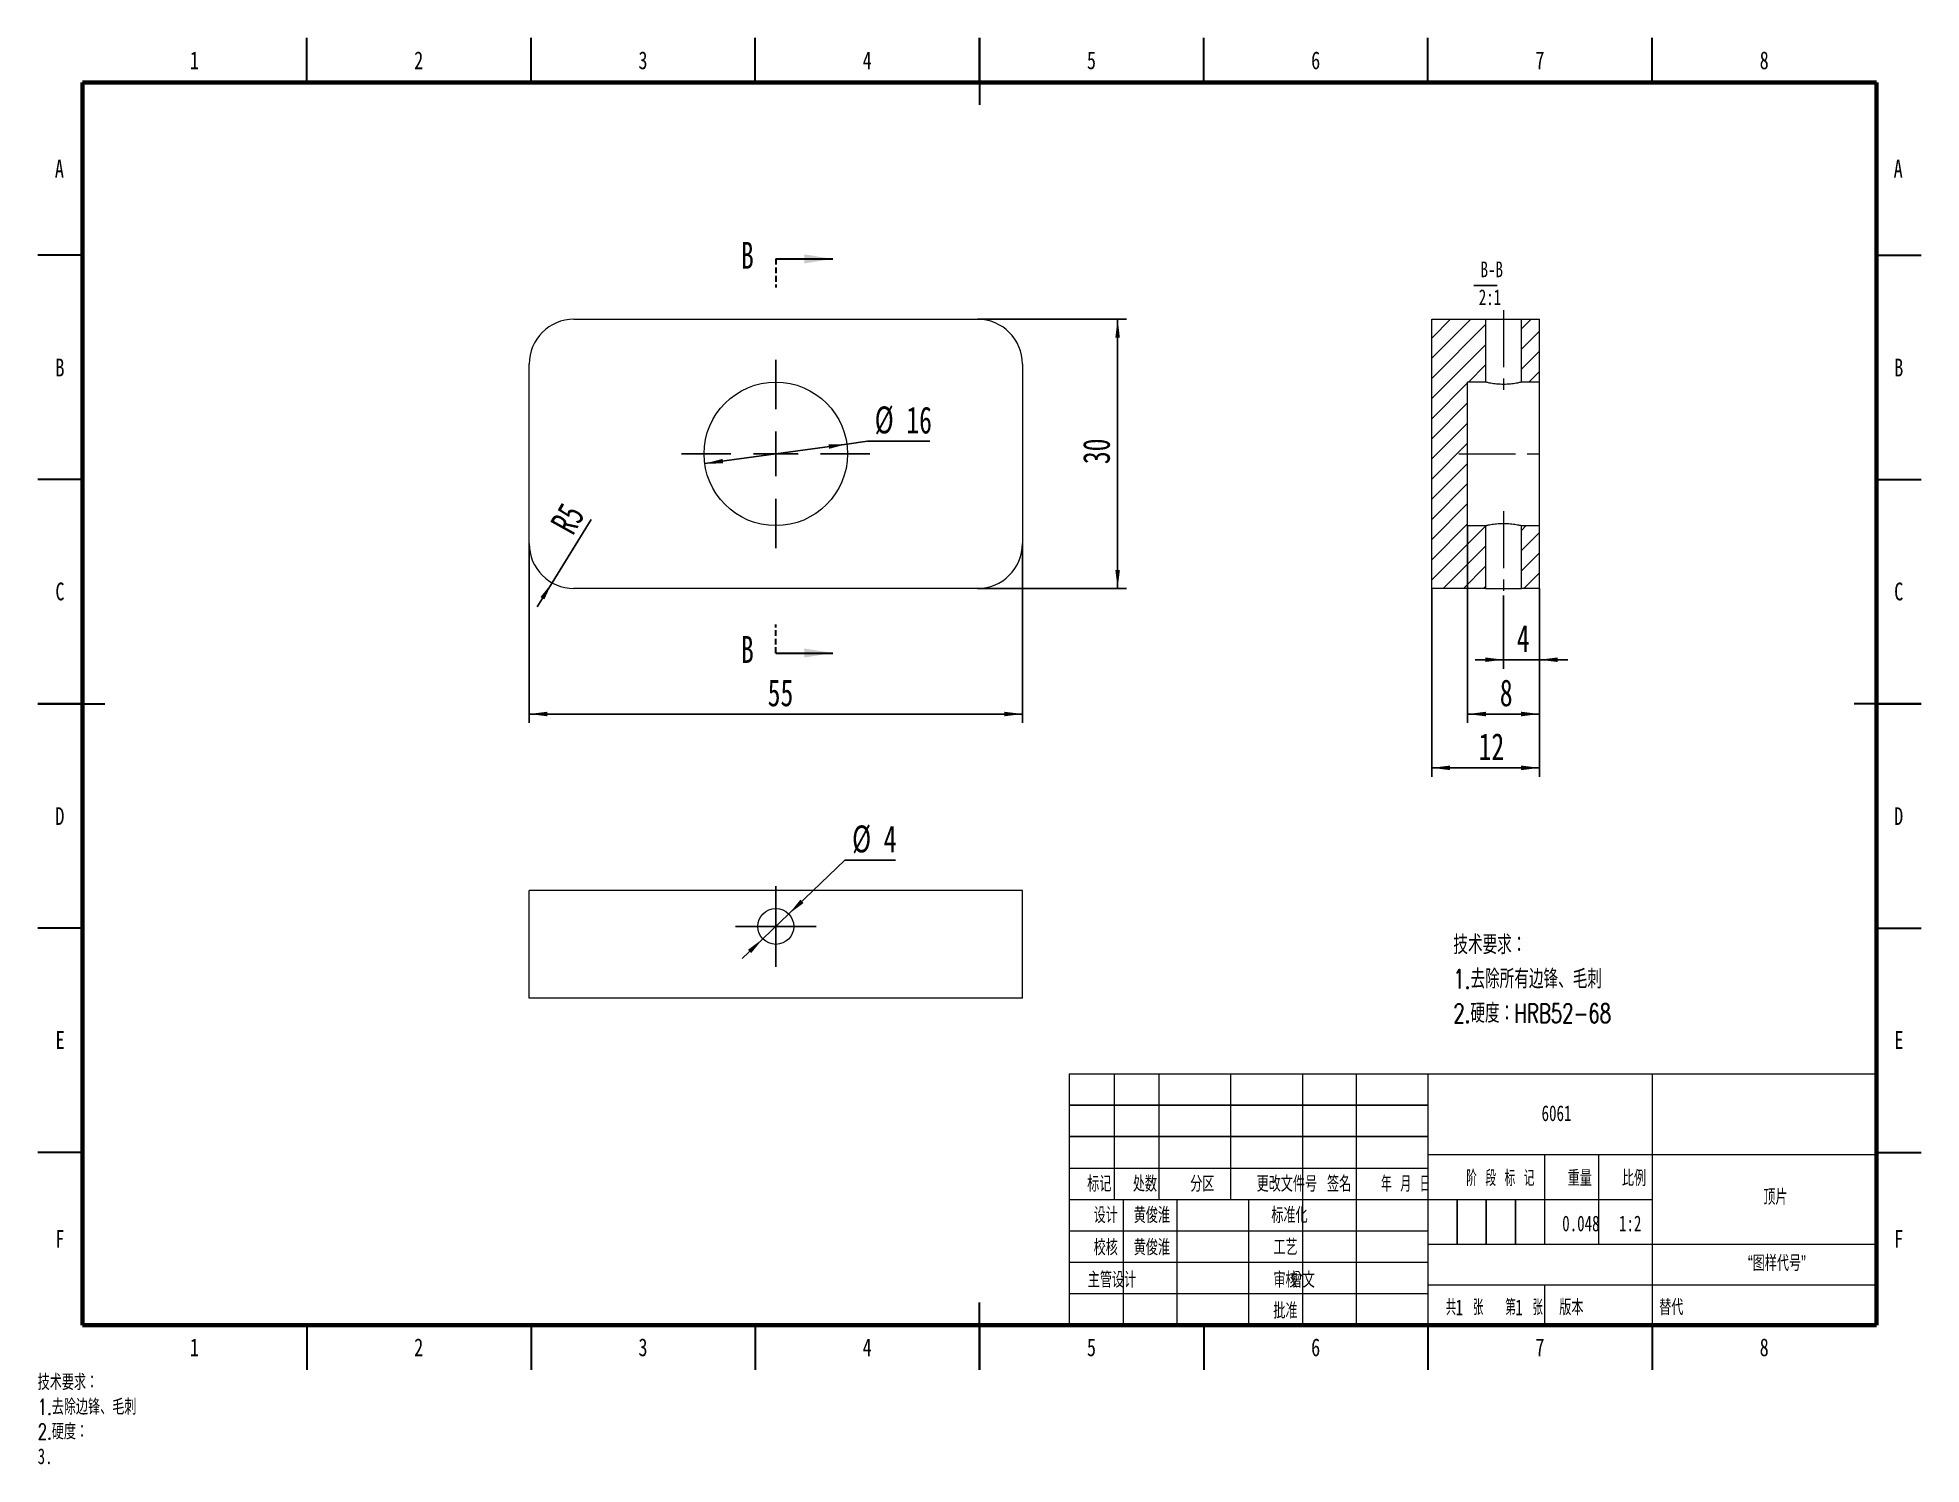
# Paper-space layout '顶片' of a CAD drawing. Header units: millimetres. Extents: x 0 to 420, y -21 to 297.
import ezdxf

# ---------------------------------------------------------------- set-up
doc = ezdxf.new("R2010")
doc.units = ezdxf.units.MM
doc.linetypes.add('CENTERX2', pattern=[20.32, 12.7, -2.54, 2.54, -2.54])
doc.linetypes.add('HIDDEN', pattern=[1.905, 1.27, -0.635])
for name, color, linetype in [('10', 7, 'Continuous'), ('5', 7, 'Continuous'), ('SLD-0', 7, 'Continuous')]:
    doc.layers.add(name, color=color, linetype=linetype)
doc.styles.add('SLDTEXTSTYLE0', font='TXT', dxfattribs={"width": 0.7, "bigfont": 'bigfont'})
doc.styles.add('SLDTEXTSTYLE1', font='TXT', dxfattribs={"width": 0.62, "bigfont": 'bigfont'})
doc.styles.add('SLDTEXTSTYLE2', font='TXT', dxfattribs={"width": 0.614286, "bigfont": 'bigfont'})
doc.styles.add('SLDTEXTSTYLE3', font='TXT', dxfattribs={"width": 0.6, "bigfont": 'bigfont'})
doc.styles.add('SLDTEXTSTYLE4', font='TXT', dxfattribs={"width": 0.7})
doc.styles.add('SLDTEXTSTYLE5', font='TXT', dxfattribs={"width": 0.75})
doc.dimstyles.new('SLDDIMSTYLE10', dxfattribs={"dimtxt": 6, "dimasz": 4.08, "dimexe": 0, "dimexo": 0.0625, "dimgap": 1.5, "dimtad": 2, "dimlfac": 0.5, "dimrnd": 1e-09, "dimzin": 12, "dimdsep": 46, "dimtxsty": 'SLDTEXTSTYLE4', "dimsah": 1, "dimcen": 0, "dimadec": 0, "dimazin": 3, "dimtfac": 1, "dimtmove": 0, "dimatfit": 3, "dimfxl": 1, "dimfrac": 2, "dimtolj": 1, "dimtzin": 12, "dimarcsym": 0})
doc.dimstyles.new('SLDDIMSTYLE6', dxfattribs={"dimtxt": 6, "dimasz": 4.08, "dimexe": 0, "dimexo": 0.0625, "dimgap": 1.5, "dimtad": 2, "dimlfac": 0.5, "dimrnd": 1e-09, "dimzin": 12, "dimdsep": 46, "dimtxsty": 'SLDTEXTSTYLE4', "dimsah": 1, "dimcen": 0.09, "dimadec": 0, "dimazin": 3, "dimtfac": 1, "dimtofl": 0, "dimtmove": 0, "dimatfit": 3, "dimfxl": 1, "dimfrac": 2, "dimtolj": 1, "dimtzin": 12, "dimarcsym": 0})
doc.dimstyles.new('SLDDIMSTYLE7', dxfattribs={"dimtxt": 6, "dimasz": 4.08, "dimexe": 0, "dimexo": 0.0625, "dimgap": 1.5, "dimtad": 2, "dimlfac": 0.5, "dimrnd": 1e-09, "dimzin": 12, "dimdsep": 46, "dimtxsty": 'SLDTEXTSTYLE4', "dimsah": 1, "dimcen": 0, "dimadec": 0, "dimazin": 3, "dimtfac": 1, "dimtofl": 0, "dimtmove": 1, "dimatfit": 3, "dimfxl": 1, "dimfrac": 2, "dimtolj": 1, "dimtzin": 12, "dimarcsym": 0})
doc.dimstyles.new('SLDDIMSTYLE8', dxfattribs={"dimtxt": 6, "dimasz": 4.08, "dimexe": 0, "dimexo": 0.0625, "dimgap": 1.5, "dimtad": 2, "dimlfac": 0.5, "dimrnd": 1e-09, "dimzin": 12, "dimdsep": 46, "dimtxsty": 'SLDTEXTSTYLE4', "dimsah": 1, "dimcen": 0, "dimadec": 0, "dimazin": 3, "dimtfac": 1, "dimtmove": 0, "dimatfit": 3, "dimfxl": 1, "dimfrac": 2, "dimtolj": 1, "dimtzin": 12, "dimarcsym": 0})
doc.dimstyles.new('SLDDIMSTYLE9', dxfattribs={"dimtxt": 6, "dimasz": 4.08, "dimexe": 0, "dimexo": 0.0625, "dimgap": 1.5, "dimtad": 2, "dimlfac": 0.5, "dimrnd": 1e-09, "dimzin": 12, "dimdsep": 46, "dimtxsty": 'SLDTEXTSTYLE4', "dimsah": 1, "dimcen": 0.09, "dimadec": 0, "dimazin": 3, "dimtfac": 1, "dimtmove": 0, "dimatfit": 0, "dimfxl": 1, "dimfrac": 2, "dimtolj": 1, "dimtzin": 12, "dimarcsym": 0})

# ---------------------------------------------------------------- blocks, each defined once
blk = doc.blocks.new('SW_NOTE_2')
at = {"layer": '10', "color": 0, "char_height": 3.5, "attachment_point": 1}
for s, insert, style in [('技术要求：', (0, 4.51), 'SLDTEXTSTYLE0'), ('1.去除边锋、毛刺', (0, -0.99), 'SLDTEXTSTYLE0'), ('2.硬度：', (0, -6.49), 'SLDTEXTSTYLE0'), ('3.', (0, -11.99), 'SLDTEXTSTYLE4')]:
    blk.add_mtext(s, dxfattribs=dict(at, insert=insert, style=style))
blk = doc.blocks.new('SW_NOTE_3')
at = {"layer": '10', "color": 0, "attachment_point": 1, "style": 'SLDTEXTSTYLE0'}
for s, insert, char_height in [('技术要求：', (0, 5.46), 4.233), ('1.去除所有边锋、毛刺', (0, -2.19), 4.2333), ('2.硬度：HRB52-68', (0, -9.83), 4.2333)]:
    blk.add_mtext(s, dxfattribs=dict(at, insert=insert, char_height=char_height))
blk = doc.blocks.new('_D_11')
at = {"layer": '10'}
for p, q in [((109.58, 184.22), (109.58, 144.22)), ((219.58, 184.22), (219.58, 144.22)), ((219.58, 146.22), (109.58, 146.22))]:
    blk.add_line(p, q, dxfattribs=at)
for points in [[(109.58, 146.22), (113.66, 145.71), (113.66, 146.73)], [(219.58, 146.22), (215.5, 146.73), (215.5, 145.71)]]:
    blk.add_solid(points, dxfattribs=at)
at = {"layer": '10', "insert": (162.77, 153.95), "char_height": 6, "attachment_point": 1, "style": 'SLDTEXTSTYLE4'}
blk.add_mtext('55', dxfattribs=at)
blk = doc.blocks.new('_D_12')
at = {"layer": '10'}
for p, q in [((209.58, 234.22), (242.8, 234.22)), ((240.8, 234.22), (240.8, 174.22)), ((209.58, 174.22), (242.8, 174.22))]:
    blk.add_line(p, q, dxfattribs=at)
for points in [[(240.8, 234.22), (240.29, 230.14), (241.3, 230.14)], [(240.8, 174.22), (241.3, 178.3), (240.29, 178.3)]]:
    blk.add_solid(points, dxfattribs=at)
at = {"layer": '10', "insert": (233.06, 201.93), "char_height": 6, "attachment_point": 1, "rotation": 90, "style": 'SLDTEXTSTYLE4'}
blk.add_mtext('30', dxfattribs=at)
blk = doc.blocks.new('_D_13')
at = {"layer": '10'}
for q in [(123.43, 189.55), (111.34, 170.1)]:
    blk.add_line((114.69, 175.49), q, dxfattribs=at)
blk.add_solid([(114.69, 175.49), (112.11, 172.29), (112.97, 171.76)], dxfattribs=at)
at = {"layer": '10', "insert": (114.11, 188.74), "char_height": 6, "attachment_point": 1, "rotation": 60.7657, "style": 'SLDTEXTSTYLE4'}
blk.add_mtext('R5', dxfattribs=at)
blk = doc.blocks.new('_D_14')
at = {"layer": '10'}
for p, q in [((148.73, 202.04), (180.43, 206.4)), ((180.43, 206.4), (185.04, 207.03)), ((185.04, 207.03), (198.94, 207.03))]:
    blk.add_line(p, q, dxfattribs=at)
for points in [[(180.43, 206.4), (176.32, 206.34), (176.46, 205.34)], [(148.73, 202.04), (152.84, 202.09), (152.7, 203.1)]]:
    blk.add_solid(points, dxfattribs=at)
at = {"layer": '10', "char_height": 6, "attachment_point": 1, "style": 'SLDTEXTSTYLE4'}
for s, insert in [('%%c', (186.63, 214.79)), ('16', (193.68, 214.76))]:
    blk.add_mtext(s, dxfattribs=dict(at, insert=insert))
blk = doc.blocks.new('SW_CENTERMARKSYMBOL_3')
at = {"layer": '10', "color": 0}
for p, q in [((0, 10), (0, 21)), ((0, 0), (0, 5)), ((-10, 0), (-21, 0)), ((0, 0), (-5, 0)), ((0, 0), (0, -5)), ((0, 0), (5, 0)), ((10, 0), (21, 0)), ((0, -10), (0, -21))]:
    blk.add_line(p, q, dxfattribs=at)
blk = doc.blocks.new('_D_15')
at = {"layer": '10'}
for p, q in [((326.84, 172.67), (326.84, 156.33)), ((334.84, 174.22), (334.84, 156.33)), ((326.84, 158.33), (320.49, 158.33)), ((326.84, 158.33), (334.84, 158.33)), ((334.84, 158.33), (341.19, 158.33))]:
    blk.add_line(p, q, dxfattribs=at)
for points in [[(326.84, 158.33), (322.76, 158.83), (322.76, 157.82)], [(334.84, 158.33), (338.92, 157.82), (338.92, 158.83)]]:
    blk.add_solid(points, dxfattribs=at)
at = {"layer": '10', "insert": (329.79, 166.06), "char_height": 6, "attachment_point": 1, "style": 'SLDTEXTSTYLE4'}
blk.add_mtext('4', dxfattribs=at)
blk = doc.blocks.new('_D_16')
at = {"layer": '10'}
for p, q in [((310.84, 174.22), (310.84, 132.22)), ((334.84, 174.22), (334.84, 132.22)), ((310.84, 134.22), (334.84, 134.22))]:
    blk.add_line(p, q, dxfattribs=at)
for points in [[(310.84, 134.22), (314.92, 133.71), (314.92, 134.73)], [(334.84, 134.22), (330.76, 134.73), (330.76, 133.71)]]:
    blk.add_solid(points, dxfattribs=at)
at = {"layer": '10', "insert": (321.28, 141.95), "char_height": 6, "attachment_point": 1, "style": 'SLDTEXTSTYLE4'}
blk.add_mtext('12', dxfattribs=at)
blk = doc.blocks.new('_D_17')
at = {"layer": '10'}
for p, q in [((318.84, 188.22), (318.84, 144.22)), ((334.84, 174.22), (334.84, 144.22)), ((318.84, 146.22), (334.84, 146.22))]:
    blk.add_line(p, q, dxfattribs=at)
for points in [[(318.84, 146.22), (322.92, 145.71), (322.92, 146.73)], [(334.84, 146.22), (330.76, 146.73), (330.76, 145.71)]]:
    blk.add_solid(points, dxfattribs=at)
at = {"layer": '10', "insert": (326.01, 153.95), "char_height": 6, "attachment_point": 1, "style": 'SLDTEXTSTYLE4'}
blk.add_mtext('8', dxfattribs=at)
blk = doc.blocks.new('SW_NOTE_4')
at = {"layer": '10', "color": 0}
blk.add_line((0, -0.86), (5.22, -0.86), dxfattribs=at)
at = {"layer": '10', "color": 0, "char_height": 3.5, "attachment_point": 2, "style": 'SLDTEXTSTYLE4'}
for s, insert in [('B-B', (3.99, 4.51)), ('2:1', (3.59, -1.7))]:
    blk.add_mtext(s, dxfattribs=dict(at, insert=insert))
blk = doc.blocks.new('_D_18')
at = {"layer": '10'}
for p, q in [((167.47, 101.64), (180, 113.62)), ((180, 113.62), (191.28, 113.62)), ((161.69, 96.11), (167.47, 101.64)), ((161.69, 96.11), (157.1, 91.72))]:
    blk.add_line(p, q, dxfattribs=at)
for points in [[(167.47, 101.64), (170.77, 104.09), (170.07, 104.83)], [(161.69, 96.11), (158.39, 93.66), (159.09, 92.92)]]:
    blk.add_solid(points, dxfattribs=at)
at = {"layer": '10', "char_height": 6, "attachment_point": 1, "style": 'SLDTEXTSTYLE4'}
for s, insert in [('%%c', (181.59, 121.38)), ('4', (188.64, 121.35))]:
    blk.add_mtext(s, dxfattribs=dict(at, insert=insert))
blk = doc.blocks.new('SW_CENTERMARKSYMBOL_4')
at = {"layer": '10', "color": 0}
for p, q in [((0, 5), (0, 9)), ((0, 0), (0, 5)), ((-5, 0), (-9, 0)), ((0, 0), (-5, 0)), ((0, 0), (0, -5)), ((0, 0), (5, 0)), ((5, 0), (9, 0)), ((0, -5), (0, -9))]:
    blk.add_line(p, q, dxfattribs=at)

psp = doc.layouts.new('顶片')

# ---------------------------------------------------------------- hatches: boundary and pattern name
at = {"linetype": 'Continuous', "lineweight": 0}
h = psp.add_hatch(dxfattribs=at)
h.set_pattern_fill('ANSI31', style=0)
h.paths.add_polyline_path([(322.841, 174.217), (322.841, 188.217), (318.841, 188.217), (318.841, 220.217), (322.841, 220.217), (322.841, 234.217), (310.841, 234.217), (310.841, 174.217)], flags=0)
h = psp.add_hatch(dxfattribs=at)
h.set_pattern_fill('ANSI31', style=0)
h.paths.add_polyline_path([(334.841, 234.217), (330.841, 234.217), (330.841, 220.217), (334.841, 220.217)], flags=0)
h = psp.add_hatch(dxfattribs=at)
h.set_pattern_fill('ANSI31', style=0)
h.paths.add_polyline_path([(330.841, 174.217), (334.841, 174.217), (334.841, 188.217), (330.841, 188.217)], flags=0)

# ---------------------------------------------------------------- linework, layer by layer
at = {"color": 7, "linetype": 'Continuous', "lineweight": 30}
for p, q in [((60, 287), (60, 297)), ((110, 287), (110, 297)), ((160, 287), (160, 297)), ((210, 297), (210, 282)), ((210, 287), (210, 297)), ((260, 287), (260, 297)), ((310, 287), (310, 297)), ((360, 287), (360, 297)), ((10, 248.5), (0, 248.5)), ((410, 248.5), (420, 248.5)), ((164.579, 247.682), (177.279, 247.682)), ((10, 198.5), (0, 198.5)), ((410, 198.5), (420, 198.5)), ((164.579, 159.821), (177.279, 159.821)), ((0, 148.5), (15, 148.5)), ((10, 148.5), (0, 148.5)), ((420, 148.5), (405, 148.5)), ((410, 148.5), (420, 148.5)), ((10, 98.5), (0, 98.5)), ((410, 98.5), (420, 98.5)), ((10, 48.5), (0, 48.5)), ((410, 48.5), (420, 48.5)), ((210, 0), (210, 15)), ((60, 10), (60, 0)), ((110, 10), (110, 0)), ((160, 10), (160, 0)), ((210, 10), (210, 0)), ((260, 10), (260, 0)), ((310, 10), (310, 0)), ((360, 10), (360, 0))]:
    psp.add_line(p, q, dxfattribs=at)
at = {"color": 7, "linetype": 'Continuous', "lineweight": 60}
for p, q in [((10, 10), (10, 287)), ((10, 287), (410, 287)), ((410, 287), (410, 10)), ((410, 10), (10, 10))]:
    psp.add_line(p, q, dxfattribs=at)
at = {"color": 7, "linetype": 'HIDDEN', "lineweight": 30}
for p, q in [((164.579, 247.682), (164.579, 241.332)), ((164.579, 159.821), (164.579, 166.171))]:
    psp.add_line(p, q, dxfattribs=at)
at = {"color": 7, "linetype": 'Continuous', "lineweight": 15}
for p, q in [((119.579, 234.217), (209.579, 234.217)), ((310.841, 174.217), (310.841, 234.217)), ((310.841, 234.217), (322.841, 234.217)), ((322.841, 234.217), (322.841, 220.217)), ((322.841, 234.217), (330.841, 234.217)), ((330.841, 220.217), (330.841, 234.217)), ((330.841, 234.217), (334.841, 234.217)), ((334.841, 220.217), (334.841, 234.217)), ((109.579, 184.217), (109.579, 224.217)), ((219.579, 224.217), (219.579, 184.217)), ((322.841, 220.217), (318.841, 220.217)), ((318.841, 188.217), (318.841, 220.217)), ((334.841, 220.217), (330.841, 220.217)), ((334.841, 188.217), (334.841, 220.217)), ((318.841, 188.217), (322.841, 188.217)), ((322.841, 188.217), (322.841, 174.217)), ((330.841, 188.217), (334.841, 188.217)), ((330.841, 174.217), (330.841, 188.217)), ((334.841, 174.217), (334.841, 188.217)), ((209.579, 174.217), (119.579, 174.217)), ((322.841, 174.217), (310.841, 174.217)), ((322.841, 174.217), (330.841, 174.217)), ((334.841, 174.217), (330.841, 174.217)), ((109.579, 82.875), (109.579, 106.875)), ((119.579, 106.875), (109.579, 106.875)), ((209.579, 106.875), (119.579, 106.875)), ((219.579, 106.875), (209.579, 106.875)), ((219.579, 82.875), (219.579, 106.875)), ((119.579, 82.875), (109.579, 82.875)), ((209.579, 82.875), (119.579, 82.875)), ((219.579, 82.875), (209.579, 82.875))]:
    psp.add_line(p, q, dxfattribs=at)
for centre, radius in [((164.579, 204.217), 16), ((164.579, 98.875), 4)]:
    psp.add_circle(centre, radius, dxfattribs=at)
for centre, start, end in [((119.579, 224.217), 90, 180), ((209.579, 224.217), 0, 90), ((119.579, 184.217), 180, 270), ((209.579, 184.217), 270, 0)]:
    psp.add_arc(centre, 10, start, end, dxfattribs=at)
for points in [[(330.841, 220.217), (330.841, 220.217), (330.814, 220.21), (330.712, 220.185), (330.636, 220.167), (330.333, 220.097), (330.038, 220.031), (329.482, 219.932), (329.281, 219.899), (328.849, 219.837), (328.615, 219.808), (328.132, 219.761), (327.883, 219.742), (327.367, 219.716), (327.102, 219.709), (326.317, 219.709), (325.789, 219.737), (325.066, 219.809), (324.832, 219.837), (324.398, 219.899), (324.198, 219.932), (323.829, 219.998), (323.661, 220.031), (323.372, 220.092), (323.248, 220.12), (322.945, 220.19), (322.841, 220.217), (322.841, 220.217)], [(322.841, 188.217), (322.841, 188.217), (322.867, 188.224), (322.97, 188.249), (323.046, 188.267), (323.349, 188.338), (323.643, 188.403), (324.199, 188.503), (324.4, 188.536), (324.833, 188.597), (325.067, 188.626), (325.55, 188.673), (325.799, 188.692), (326.314, 188.718), (326.58, 188.725), (327.365, 188.725), (327.893, 188.697), (328.616, 188.626), (328.849, 188.597), (329.283, 188.535), (329.484, 188.502), (329.853, 188.436), (330.021, 188.403), (330.31, 188.342), (330.433, 188.314), (330.737, 188.244), (330.841, 188.217), (330.841, 188.217)]]:
    psp.add_open_spline(points, degree=3, knots=[0, 0, 0, 0, 0.0625, 0.0625, 0.125, 0.125, 0.25, 0.25, 0.3125, 0.3125, 0.375, 0.375, 0.4375, 0.4375, 0.5, 0.5, 0.625, 0.625, 0.6875, 0.6875, 0.75, 0.75, 0.8125, 0.8125, 0.875, 0.875, 1, 1, 1, 1], dxfattribs=at)
at = {"color": 7, "linetype": 'Continuous', "lineweight": 30}
for points in [[(177.279, 247.682), (170.929, 248.698), (170.929, 246.666)], [(177.279, 159.821), (170.929, 160.837), (170.929, 158.805)]]:
    psp.add_solid(points, dxfattribs=at)
at = {"layer": '10', "linetype": 'CENTERX2', "lineweight": 0}
for p, q in [((326.841, 236.242), (326.841, 217.933)), ((316.841, 204.217), (336.841, 204.217)), ((326.841, 191.446), (326.841, 172.667))]:
    psp.add_line(p, q, dxfattribs=at)
at = {"layer": '10', "color": 7, "lineweight": 15}
for p, q in [((240, 66), (240, 38)), ((250, 66), (250, 38)), ((266, 66), (266, 38)), ((282, 66), (282, 10)), ((294, 66), (294, 10)), ((310, 66), (310, 10)), ((360, 66), (360, 38)), ((310, 48), (410, 48)), ((335.986, 48), (335.986, 28)), ((348, 48), (348, 28)), ((230, 45), (310, 45)), ((230, 38), (360, 38)), ((242, 38), (242, 10)), ((254, 38), (254, 10)), ((270, 38), (270, 10)), ((360, 38), (360, 10)), ((230, 31), (310, 31)), ((310, 28), (410, 28)), ((230, 24), (310, 24)), ((230, 17), (310, 17)), ((310, 19), (410, 19))]:
    psp.add_line(p, q, dxfattribs=at)
at = {"layer": '10', "color": 7}
for p, q in [((230, 59), (310, 59)), ((230, 52), (310, 52))]:
    psp.add_line(p, q, dxfattribs=at)
at = {"layer": '5', "color": 7, "lineweight": 15}
for q in [(410, 66), (230, 10)]:
    psp.add_line((230, 66), q, dxfattribs=at)
at = {"layer": 'SLD-0'}
for p, q in [((316.5, 38), (316.5, 28)), ((323, 38), (323, 28)), ((329.5, 38), (329.5, 28))]:
    psp.add_line(p, q, dxfattribs=at)
at = {"layer": 'SLD-0', "lineweight": 15}
psp.add_line((335.986, 19), (335.986, 10), dxfattribs=at)

# ---------------------------------------------------------------- block references
at = {"layer": '10'}
for name, p in [('SW_NOTE_4', (320.23, 242.592)), ('SW_CENTERMARKSYMBOL_3', (164.579, 204.217)), ('SW_CENTERMARKSYMBOL_4', (164.579, 98.875)), ('SW_NOTE_3', (315.649, 91.458)), ('SW_NOTE_2', (0, -5.5))]:
    psp.add_blockref(name, p, dxfattribs=at)

# ---------------------------------------------------------------- texts
at = {"color": 7, "linetype": 'Continuous', "lineweight": 0, "char_height": 3.969, "attachment_point": 2, "style": 'SLDTEXTSTYLE5'}
for s, insert in [('1', (34.96, 293.944)), ('2', (84.96, 293.944)), ('3', (134.96, 293.944)), ('4', (184.96, 293.944)), ('5', (234.96, 293.944)), ('6', (284.96, 293.944)), ('7', (334.96, 293.944)), ('8', (384.96, 293.944)), ('A', (4.84, 269.781)), ('A', (414.84, 269.781)), ('B', (4.971, 225.444)), ('B', (414.971, 225.444)), ('C', (4.959, 175.531)), ('C', (414.959, 175.531)), ('D', (4.953, 125.444)), ('D', (414.953, 125.444)), ('E', (5.008, 75.531)), ('E', (415.008, 75.531)), ('F', (4.958, 31.194)), ('F', (414.958, 31.194)), ('1', (34.96, 7.031)), ('2', (84.96, 7.031)), ('3', (134.96, 7.031)), ('4', (184.96, 7.031)), ('5', (234.96, 7.031)), ('6', (284.96, 7.031)), ('7', (334.96, 7.031)), ('8', (384.96, 7.031))]:
    psp.add_mtext(s, dxfattribs=dict(at, insert=insert))
at = {"color": 7, "linetype": 'Continuous', "char_height": 6, "attachment_point": 1, "style": 'SLDTEXTSTYLE4'}
for insert in [(156.815, 251.476), (156.815, 163.615)]:
    psp.add_mtext('B', dxfattribs=dict(at, insert=insert))
at = {"layer": '10', "char_height": 3.5}
for s, insert, attachment_point, style in [('6061', (338.656, 58.981), 2, 'SLDTEXTSTYLE4'), ('标记', (236.711, 43.217), 2, 'SLDTEXTSTYLE0'), ('处数', (246.886, 43.217), 2, 'SLDTEXTSTYLE0'), ('分区', (259.683, 43.217), 2, 'SLDTEXTSTYLE0'), ('更改文件号', (278.529, 43.217), 2, 'SLDTEXTSTYLE0'), ('签名', (290.187, 43.217), 2, 'SLDTEXTSTYLE0'), ('年 月 日', (305.041, 43.217), 2, 'SLDTEXTSTYLE1'), ('阶 段 标 记', (326.125, 44.494), 2, 'SLDTEXTSTYLE2'), ('重量', (343.85, 44.494), 2, 'SLDTEXTSTYLE0'), ('比例', (355.942, 44.494), 2, 'SLDTEXTSTYLE0'), ('顶片', (387.469, 40.291), 2, 'SLDTEXTSTYLE0'), ('设计', (238.15, 36.234), 2, 'SLDTEXTSTYLE0'), ('黄俊淮', (244.391, 36.234), 1, 'SLDTEXTSTYLE0'), ('标准化', (279.121, 36.234), 2, 'SLDTEXTSTYLE0'), ('0.048', (344.095, 34.405), 2, 'SLDTEXTSTYLE4'), ('1:2', (355.084, 34.405), 2, 'SLDTEXTSTYLE4'), ('校核', (238.149, 29.056), 2, 'SLDTEXTSTYLE0'), ('黄俊淮', (244.391, 29.056), 1, 'SLDTEXTSTYLE0'), ('工艺', (278.235, 29.099), 2, 'SLDTEXTSTYLE0'), ('“图样代号”', (387.799, 25.55), 2, 'SLDTEXTSTYLE0'), ('主管设计', (239.531, 21.83), 2, 'SLDTEXTSTYLE0'), ('审核', (278.234, 21.83), 2, 'SLDTEXTSTYLE0'), ('曾文', (279.39, 21.83), 1, 'SLDTEXTSTYLE0'), ('批准', (278.217, 14.941), 2, 'SLDTEXTSTYLE0'), ('共  张', (318.178, 15.701), 2, 'SLDTEXTSTYLE3'), ('1', (316.142, 15.701), 1, 'SLDTEXTSTYLE4'), ('第  张', (331.442, 15.701), 2, 'SLDTEXTSTYLE3'), ('1', (329.479, 15.701), 1, 'SLDTEXTSTYLE4'), ('版本', (341.961, 15.701), 2, 'SLDTEXTSTYLE0')]:
    psp.add_mtext(s, dxfattribs=dict(at, insert=insert, attachment_point=attachment_point, style=style))
at = {"layer": 'SLD-0', "insert": (361.561, 15.701), "char_height": 3.5, "attachment_point": 1, "style": 'SLDTEXTSTYLE0'}
psp.add_mtext('替代', dxfattribs=at)

# ---------------------------------------------------------------- dimensions: what is measured, and where the dimension line sits
at = {"layer": '10'}
dim = psp.add_linear_dim(base=(240.797, 174.217), p1=(209.579, 234.217), p2=(209.579, 174.217), angle=90, dimstyle='SLDDIMSTYLE6', dxfattribs=at)
dim.commit()
dim.dimension.update_dxf_attribs({"geometry": '_D_12', "text_midpoint": (240.797, 204.564), "dimtype": 160})
for p1, p2, dimstyle, picture, middle in [((180.43, 206.395), (148.728, 202.039), 'SLDDIMSTYLE8', '_D_14', (192.786, 211.775)), ((167.47, 101.639), (161.687, 96.111), 'SLDDIMSTYLE10', '_D_18', (186.433, 118.366))]:
    dim = psp.add_diameter_dim_2p(p1=p1, p2=p2, dimstyle=dimstyle, dxfattribs=at)
    dim.commit()
    dim.dimension.update_dxf_attribs({"geometry": picture, "text_midpoint": middle, "dimtype": 163})
dim = psp.add_radius_dim(center=(119.579, 184.217), mpoint=(114.695, 175.491), dimstyle='SLDDIMSTYLE7', dxfattribs=at)
dim.commit()
dim.dimension.update_dxf_attribs({"geometry": '_D_13', "text_midpoint": (121.97, 188.49), "dimtype": 164})
for base, p1, p2, dimstyle, picture, middle in [((334.841, 146.217), (318.841, 188.217), (334.841, 174.217), 'SLDDIMSTYLE6', '_D_17', (327.32, 146.217)), ((109.579, 146.217), (219.579, 184.217), (109.579, 184.217), 'SLDDIMSTYLE6', '_D_11', (165.4, 146.217)), ((334.841, 134.217), (310.841, 174.217), (334.841, 174.217), 'SLDDIMSTYLE6', '_D_16', (323.916, 134.217)), ((334.841, 158.327), (326.841, 172.667), (334.841, 174.217), 'SLDDIMSTYLE9', '_D_15', (331.11, 158.327))]:
    dim = psp.add_linear_dim(base=base, p1=p1, p2=p2, dimstyle=dimstyle, dxfattribs=at)
    dim.commit()
    dim.dimension.update_dxf_attribs({"geometry": picture, "text_midpoint": middle, "dimtype": 160})

doc.saveas('drawing.dxf')
